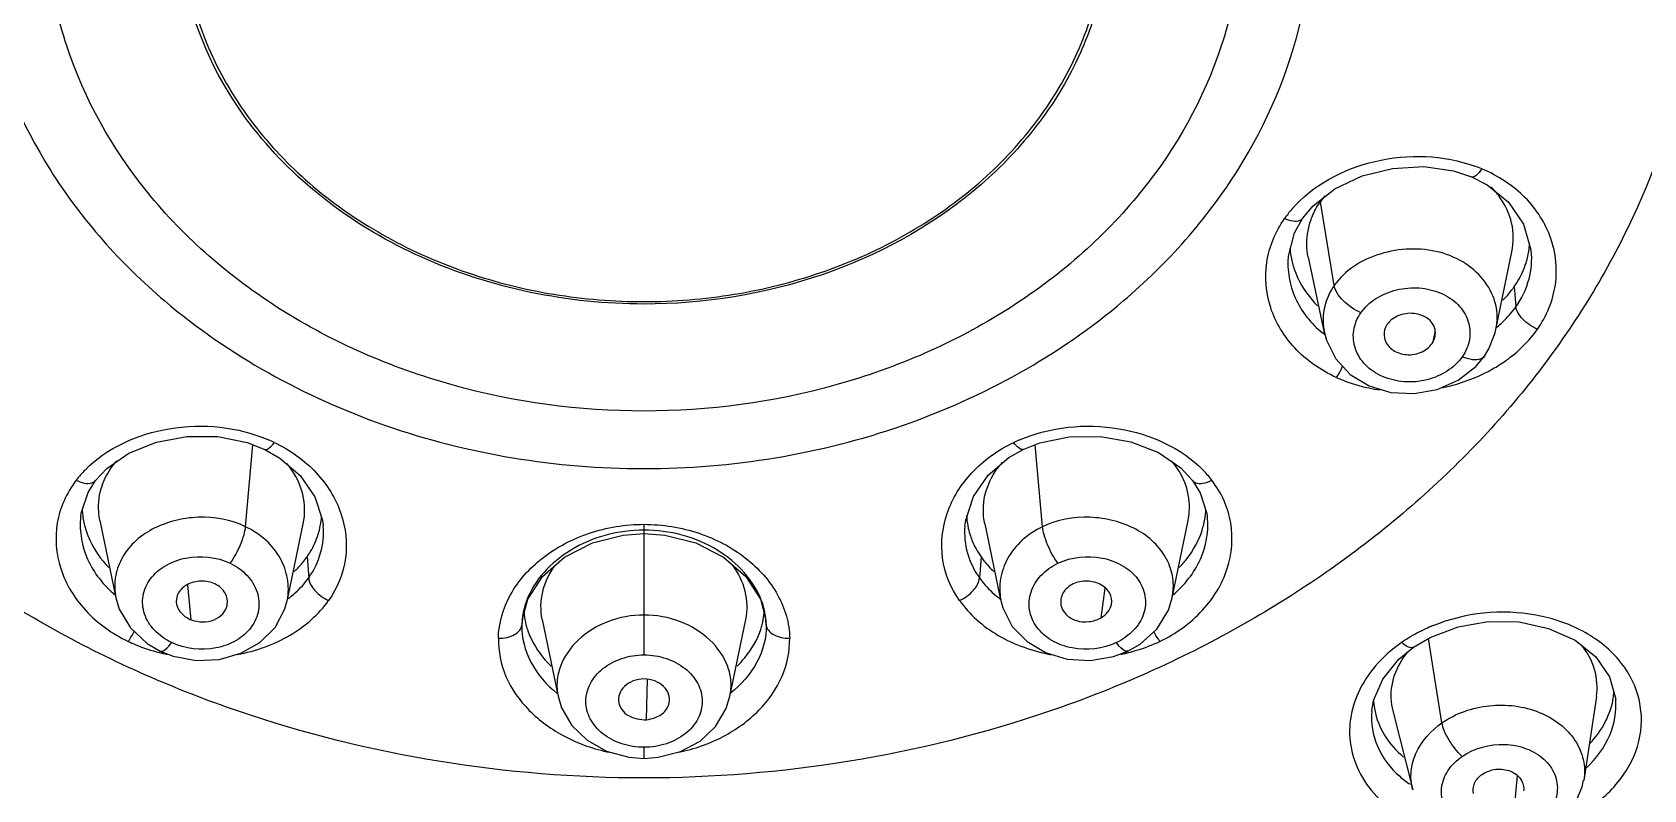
# Model space of a CAD drawing. Extents: x 0 to 1693, y 0 to 1240.
# Drawn here: x 918.06 to 945.77, y 628.72 to 641.74 of the extents above; entities that cross this region are included whole.
import ezdxf

# ---------------------------------------------------------------- set-up
doc = ezdxf.new("R2010")
doc.units = 0
doc.header["$LTSCALE"] = 14
doc.header["$MEASUREMENT"] = 0
doc.layers.add('DEF_LAYER_ASSEM_MEMBER', color=7, linetype='CONTINUOUS')

msp = doc.modelspace()

# ---------------------------------------------------------------- linework, layer by layer
at = {"layer": 'DEF_LAYER_ASSEM_MEMBER', "color": 9, "linetype": 'Continuous'}
for p, q in [((940.448, 637.387), (940.21, 638.829)), ((943.546, 637.37), (943.573, 637.026)), ((921.727, 633.242), (921.854, 634.65)), ((935.432, 633.242), (935.305, 634.65)), ((928.579, 633.183), (928.579, 633.283)), ((928.579, 631.038), (928.579, 633.183)), ((922.784, 632.723), (922.812, 632.363)), ((934.375, 632.723), (934.347, 632.363)), ((926.488, 631.661), (926.478, 631.551)), ((930.671, 631.661), (930.681, 631.551)), ((942.302, 629.871), (942.072, 631.323)), ((928.579, 629.26), (928.579, 629.451)), ((943.557, 628.474), (943.601, 628.963))]:
    msp.add_line(p, q, dxfattribs=at)
at = {"layer": 'DEF_LAYER_ASSEM_MEMBER', "color": 7, "linetype": 'Continuous'}
for p, q in [((939.764, 638.293), (939.903, 638.542)), ((939.903, 638.542), (939.903, 638.542)), ((939.662, 637.894), (939.764, 638.293)), ((943.831, 638.002), (943.832, 637.991)), ((939.658, 637.894), (939.658, 637.892)), ((940.002, 637.874), (940.273, 636.577)), ((943.229, 636.633), (943.503, 637.967)), ((942.152, 636.421), (942.185, 636.588)), ((942.152, 636.42), (942.182, 636.51)), ((921.757, 634.688), (922.059, 634.57)), ((935.1, 634.57), (935.388, 634.683)), ((918.902, 633.472), (919.017, 633.832)), ((919.017, 633.832), (919.148, 634.039)), ((919.148, 634.039), (919.148, 634.039)), ((938.011, 634.039), (938.145, 633.825)), ((938.011, 634.039), (938.011, 634.039)), ((938.145, 633.825), (938.257, 633.469)), ((918.892, 633.425), (918.889, 633.393)), ((918.896, 633.425), (918.902, 633.472)), ((919.223, 633.346), (919.496, 632.019)), ((922.448, 631.985), (922.719, 633.291)), ((934.439, 633.291), (934.71, 631.986)), ((937.662, 632.018), (937.936, 633.346)), ((938.257, 633.469), (938.263, 633.425)), ((938.27, 633.393), (938.267, 633.425)), ((920.793, 631.639), (920.733, 632.245)), ((936.44, 631.675), (936.51, 632.188)), ((922.443, 631.975), (922.445, 631.986)), ((926.482, 631.634), (926.579, 631.999)), ((930.581, 631.996), (930.676, 631.634)), ((934.714, 631.986), (934.716, 631.975)), ((926.482, 631.634), (926.478, 631.551)), ((926.483, 631.638), (926.482, 631.634)), ((926.829, 631.644), (927.102, 630.325)), ((930.057, 630.325), (930.329, 631.644)), ((930.676, 631.634), (930.676, 631.638)), ((930.681, 631.551), (930.676, 631.634)), ((941.812, 631.171), (942.1, 631.339)), ((920.257, 631.104), (920.257, 631.104)), ((936.653, 631.009), (936.902, 631.104)), ((941.558, 630.963), (941.812, 631.171)), ((941.812, 631.171), (941.812, 631.171)), ((928.623, 629.925), (928.639, 630.616)), ((944.958, 630.321), (944.743, 628.881)), ((945.29, 630.279), (945.29, 630.282)), ((941.094, 630.076), (941.094, 630.075)), ((941.455, 630.074), (941.798, 628.72))]:
    msp.add_line(p, q, dxfattribs=at)
for points in [[(939.903, 638.542), (940.085, 638.758), (940.461, 639.051), (940.929, 639.272), (941.452, 639.402), (941.99, 639.432), (942.5, 639.359), (942.81, 639.257)], [(942.81, 639.257), (943.081, 639.119), (943.448, 638.82), (943.706, 638.443), (943.831, 638.002)], [(940.277, 636.599), (940.316, 636.451), (940.477, 636.13), (940.725, 635.861), (941.048, 635.663), (941.424, 635.551), (941.822, 635.53), (942.218, 635.601), (942.58, 635.76)], [(943.031, 636.173), (943.107, 636.298), (943.216, 636.576), (943.229, 636.634)], [(942.58, 635.76), (942.885, 635.998), (943.031, 636.173)], [(919.148, 634.039), (919.338, 634.243), (919.721, 634.508), (920.193, 634.697), (920.717, 634.794), (921.252, 634.79), (921.757, 634.688)], [(935.388, 634.683), (935.892, 634.789), (936.427, 634.795), (936.951, 634.701), (937.425, 634.515), (937.812, 634.252), (938.011, 634.039)], [(922.059, 634.57), (922.318, 634.423), (922.666, 634.123), (922.918, 633.755), (923.047, 633.352), (923.059, 633.25)], [(934.099, 633.249), (934.112, 633.355), (934.244, 633.76), (934.499, 634.13), (934.851, 634.429), (935.1, 634.57)], [(926.579, 631.999), (926.831, 632.386), (927.214, 632.718), (927.691, 632.963), (928.222, 633.099), (928.579, 633.125)], [(928.579, 633.125), (928.938, 633.099), (929.469, 632.963), (929.947, 632.717), (930.329, 632.384), (930.581, 631.996)], [(919.496, 632.02), (919.554, 631.827), (919.746, 631.501), (920.032, 631.235), (920.257, 631.104)], [(920.257, 631.104), (920.483, 631.017), (920.875, 630.944), (921.27, 630.96), (921.643, 631.066), (921.971, 631.252), (922.234, 631.512), (922.404, 631.833), (922.443, 631.975)], [(934.716, 631.975), (934.75, 631.845), (934.913, 631.528), (935.167, 631.268), (935.486, 631.078), (935.855, 630.966), (936.253, 630.941), (936.653, 631.009)], [(936.901, 631.104), (937.109, 631.224), (937.396, 631.483), (937.596, 631.807), (937.662, 632.018)], [(942.1, 631.339), (942.579, 631.519), (943.099, 631.612), (943.629, 631.605), (944.136, 631.494), (944.59, 631.291), (944.948, 631.006), (945.184, 630.662), (945.29, 630.279)], [(941.094, 630.076), (941.126, 630.257), (941.284, 630.623), (941.558, 630.963)], [(927.101, 630.326), (927.162, 630.126), (927.337, 629.823), (927.599, 629.57), (927.933, 629.385), (928.316, 629.28), (928.579, 629.26)], [(928.579, 629.26), (928.824, 629.278), (929.206, 629.378), (929.543, 629.558), (929.81, 629.81), (929.993, 630.117), (930.057, 630.328)], [(944.19, 628.032), (944.352, 628.163), (944.577, 628.444), (944.711, 628.768), (944.734, 628.882)]]:
    msp.add_lwpolyline(points, dxfattribs=at)
at = {"layer": 'DEF_LAYER_ASSEM_MEMBER', "color": 9, "linetype": 'Continuous'}
for centre, radius, start, end in [((941.977, 636.957), 2.638, 67.4809, 70.2846), ((941.355, 637.288), 2.161, 139.18, 144.6642), ((941.282, 636.798), 1.024, 182.3078, 191.1768), ((941.985, 638.2), 1.978, 309.32, 309.739), ((941.371, 637.963), 1.785, 231.0976, 231.6645), ((941.381, 637.976), 1.802, 231.6651, 232.5993), ((941.626, 638.379), 2.813, 245.9995, 262.0574), ((921.068, 632.27), 2.681, 64.5366, 66.8613), ((936.162, 632.09), 2.875, 113.0199, 115.1948), ((920.339, 632.87), 1.923, 135.5595, 142.4345), ((936.789, 632.841), 1.965, 37.6648, 44.3962), ((921.361, 633.463), 1.826, 306.8791, 308.146), ((935.798, 633.464), 1.826, 231.8173, 233.1119), ((943.248, 628.834), 2.921, 114.8935, 121.419), ((943.273, 628.783), 2.979, 112.2096, 114.9125), ((920.96, 633.964), 2.972, 256.1417, 257.3606), ((920.966, 633.989), 2.998, 257.3618, 258.7064), ((936.193, 633.989), 2.998, 281.2455, 282.7208), ((936.2, 633.961), 2.969, 282.7223, 283.8525), ((943.187, 628.935), 2.804, 121.4371, 124.2732)]:
    msp.add_arc(centre, radius, start, end, dxfattribs=at)
at = {"layer": 'DEF_LAYER_ASSEM_MEMBER', "color": 7, "linetype": 'Continuous'}
for centre, radius, start, end in [((941.345, 638.036), 1.384, 145.0592, 145.6389), ((941.369, 638.018), 1.414, 139.9676, 145.0177), ((942.097, 638.027), 1.488, 43.9073, 45.3321), ((942.143, 638.071), 1.425, 36.6442, 43.9482), ((941.085, 638.123), 1.4, 183.5362, 189.113), ((942.413, 638.199), 1.4, 342.441, 352.1777), ((942.429, 638.196), 1.383, 352.2015, 356.785), ((941.123, 638.13), 1.438, 189.1393, 197.9778), ((921.339, 633.407), 1.435, 36.9911, 40.0141), ((935.839, 633.397), 1.455, 139.3714, 144.4799), ((920.367, 633.57), 1.171, 159.7927, 161.207), ((936.768, 633.566), 1.193, 19.1225, 19.929), ((920.284, 633.608), 1.369, 182.6633, 187.3814), ((920.304, 633.61), 1.39, 187.3741, 188.663), ((920.347, 633.618), 1.434, 188.7112, 197.8993), ((921.696, 633.505), 1.339, 349.2976, 357.0067), ((935.461, 633.504), 1.337, 182.9166, 190.6819), ((936.809, 633.619), 1.436, 342.038, 351.294), ((936.852, 633.611), 1.393, 351.3416, 352.6344), ((936.871, 633.609), 1.374, 352.6277, 357.2992), ((921.701, 633.505), 1.334, 342.8631, 349.284), ((935.45, 633.502), 1.325, 190.6971, 197.1511), ((927.816, 631.501), 1.342, 159.8343, 163.0535), ((929.341, 631.5), 1.343, 16.9532, 20.1416), ((927.736, 631.871), 1.226, 182.6996, 183.5172), ((927.763, 631.873), 1.253, 183.5414, 190.4228), ((927.798, 631.879), 1.289, 190.4117, 194.2465), ((929.365, 631.877), 1.285, 345.7874, 349.4596), ((929.393, 631.872), 1.256, 349.4497, 356.5211), ((927.823, 631.885), 1.315, 194.2474, 198.1042), ((929.344, 631.882), 1.306, 341.8884, 345.786), ((942.844, 630.179), 1.456, 141.5, 148.3709), ((942.379, 630.329), 1.256, 182.3842, 189.7935), ((944.006, 630.498), 1.258, 350.6048, 355.2321), ((944.029, 630.496), 1.235, 355.2458, 355.7732), ((942.388, 630.33), 1.264, 189.7898, 190.7413)]:
    msp.add_arc(centre, radius, start, end, dxfattribs=at)
at = {"layer": 'DEF_LAYER_ASSEM_MEMBER', "color": 9, "linetype": 'Continuous'}
for points, start_tangent, end_tangent in [([(928.579, 679.564), (914.427, 677.363), (907.964, 674.683), (902.211, 671.061), (897.369, 666.623), (893.603, 661.521), (891.044, 655.932), (889.78, 650.048), (889.855, 644.073), (891.266, 638.212), (893.964, 632.667), (897.856, 627.631), (902.809, 623.277), (908.651, 619.754), (922.171, 615.658)], (-1, 0), (0.990632, -0.136562)), ([(934.987, 615.658), (948.508, 619.754), (954.35, 623.277), (959.302, 627.631), (963.195, 632.667), (965.893, 638.212), (967.304, 644.073), (967.378, 650.048), (966.115, 655.932), (963.556, 661.521), (959.79, 666.623), (954.947, 671.061), (949.195, 674.683), (942.731, 677.363), (928.579, 679.564)], (0.990632, 0.136562), (-1, 0)), ([(928.579, 679.155), (914.568, 676.977), (908.168, 674.324), (902.473, 670.739), (897.677, 666.346), (893.947, 661.296), (891.411, 655.763), (890.158, 649.938), (890.229, 644.022), (891.622, 638.219), (894.29, 632.729), (898.14, 627.741), (903.04, 623.427), (908.821, 619.936), (922.203, 615.873)], (-1, 0), (0.990541, -0.137215)), ([(934.916, 615.868), (948.308, 619.922), (954.094, 623.41), (959, 627.722), (962.856, 632.709), (965.53, 638.2), (966.928, 644.004), (967.003, 649.922), (965.752, 655.75), (963.218, 661.285), (959.489, 666.338), (954.693, 670.734), (948.997, 674.321), (942.595, 676.975), (928.579, 679.155)], (0.990658, 0.136371), (-1, 0)), ([(928.579, 628.923), (921.604, 630.07), (918.452, 631.462), (915.69, 633.335), (913.423, 635.618), (911.739, 638.222), (910.701, 641.048), (910.351, 643.986), (910.701, 646.925), (911.739, 649.751), (913.423, 652.355), (915.69, 654.637), (918.452, 656.511), (921.604, 657.903), (928.579, 659.049)], (-1, 0), (1, 0)), ([(946.807, 643.986), (946.457, 641.048), (945.42, 638.223), (943.736, 635.618), (941.469, 633.336), (938.707, 631.462), (935.555, 630.07), (928.579, 628.923)], (0, -1), (-1, 0)), ([(939.72, 638.7), (941.151, 639.522), (942.867, 639.441)], (0.653502, 0.756925), (0.941334, -0.337475)), ([(942.987, 639.394), (942.889, 639.281), (942.81, 639.257)], (-0.553191, -0.833054), (-0.923574, 0.383421)), ([(943.943, 636.636), (944.252, 637.403), (944.174, 638.196), (943.734, 638.897), (942.987, 639.394)], (0.573685, 0.819076), (-0.919567, 0.392933)), ([(940.482, 635.809), (939.77, 636.315), (939.356, 637.008), (939.289, 637.786), (939.593, 638.538)], (-0.909227, 0.416301), (0.572087, 0.820193)), ([(939.903, 638.542), (939.856, 638.505), (939.741, 638.494), (939.593, 638.538)], (-0.571382, -0.820684), (-0.914055, 0.40559)), ([(943.229, 636.634), (943.227, 637.055), (943.045, 637.446), (942.711, 637.761), (942.261, 637.959), (941.749, 638.015), (941.238, 637.93), (940.785, 637.715), (940.448, 637.387)], (0.200427, 0.979709), (-0.572757, -0.819725)), ([(943.832, 637.991), (943.793, 637.496), (943.573, 637.026)], (0.097942, -0.995192), (-0.572722, -0.81975)), ([(939.658, 637.892), (939.779, 637.176), (940.249, 636.573)], (-0.093046, -0.995662), (0.778214, -0.627999)), ([(940.448, 637.387), (940.299, 637.081), (940.258, 636.756)], (-0.572705, -0.819762), (0.039683, -0.999212)), ([(940.907, 636.92), (940.602, 637.13), (940.495, 637.267), (940.448, 637.387)], (-0.917482, 0.397778), (-0.162985, 0.986629)), ([(940.907, 636.92), (941.167, 637.165), (941.52, 637.313), (941.911, 637.346), (942.281, 637.257), (942.576, 637.06), (942.749, 636.783), (942.775, 636.468), (942.65, 636.164)], (0.572727, 0.819746), (-0.572707, -0.81976)), ([(942.65, 636.164), (942.391, 635.918), (942.04, 635.767), (941.65, 635.735), (941.28, 635.825), (940.987, 636.024), (940.814, 636.302), (940.784, 636.616), (940.907, 636.92)], (-0.572708, -0.81976), (0.572728, 0.819746)), ([(943.25, 636.678), (943.341, 636.759), (943.573, 637.026)], (0.768961, 0.639295), (0.57269, 0.819772)), ([(943.943, 636.636), (943.689, 636.813), (943.607, 636.923), (943.573, 637.026)], (-0.918535, 0.395339), (-0.077378, 0.997002)), ([(943.173, 635.954), (943.4, 636.097), (943.943, 636.636)], (0.87066, 0.491885), (0.571879, 0.820338)), ([(943.031, 636.173), (942.972, 636.127), (942.826, 636.113), (942.65, 636.164)], (-0.572728, -0.819745), (-0.917493, 0.397753)), ([(940.594, 636.005), (940.569, 635.952), (940.482, 635.809)], (-0.402432, -0.91545), (-0.591977, -0.805955)), ([(942.31, 635.632), (942.538, 635.689), (943.173, 635.954)], (0.978707, 0.205261), (0.87066, 0.491885)), ([(918.966, 634.216), (920.415, 634.926), (922.122, 634.736)], (0.699479, 0.714653), (0.919517, -0.393049)), ([(935.038, 634.736), (936.744, 634.926), (938.193, 634.216)], (0.920357, 0.391079), (0.6991, -0.715023)), ([(922.059, 634.57), (922.127, 634.59), (922.221, 634.691)], (0.903144, -0.429338), (0.588645, 0.808391)), ([(922.221, 634.691), (922.943, 634.167), (923.367, 633.468), (923.444, 632.7), (923.154, 631.972)], (0.902307, -0.431095), (-0.574124, -0.818768)), ([(934.005, 631.972), (933.715, 632.7), (933.792, 633.468), (934.216, 634.167), (934.938, 634.691)], (-0.577534, 0.816367), (0.90265, 0.430375)), ([(935.1, 634.57), (935.031, 634.59), (934.938, 634.691)], (-0.903175, -0.429273), (-0.588579, 0.80844)), ([(918.815, 634.042), (918.605, 633.688), (918.489, 633.307), (918.549, 632.523), (918.973, 631.806), (919.709, 631.27)], (-0.598476, -0.801141), (0.902903, -0.429845)), ([(918.815, 634.042), (918.919, 634.001), (919.057, 633.989), (919.148, 634.039)], (0.893024, -0.450008), (0.607189, 0.794557)), ([(937.45, 631.27), (938.185, 631.806), (938.609, 632.523), (938.669, 633.307), (938.554, 633.689), (938.344, 634.042)], (0.902288, 0.431134), (-0.600683, 0.799487)), ([(938.011, 634.039), (938.065, 633.999), (938.19, 633.99), (938.344, 634.042)], (0.607241, -0.794518), (0.893024, 0.450008)), ([(918.889, 633.393), (919.01, 632.685), (919.484, 632.069)], (-0.092937, -0.995672), (0.767447, -0.641112)), ([(921.727, 633.242), (920.914, 633.404), (920.5, 633.343), (920.122, 633.197), (919.81, 632.973), (919.593, 632.685), (919.486, 632.359), (919.496, 632.02)], (-0.902557, 0.430571), (0.202275, -0.979329)), ([(926.074, 631.325), (926.283, 632.071), (926.831, 632.701), (927.633, 633.129), (928.579, 633.283)], (0.019896, 0.999802), (1, -0.000237)), ([(928.579, 633.283), (929.526, 633.129), (930.327, 632.701), (930.875, 632.071), (931.027, 631.706), (931.084, 631.325)], (0.999988, -0.004981), (0.026368, -0.999652)), ([(937.662, 632.019), (937.672, 632.358), (937.566, 632.685), (937.349, 632.973), (937.037, 633.197), (936.659, 633.343), (936.245, 633.404), (935.432, 633.242)], (0.201354, 0.979519), (-0.902561, -0.430561)), ([(937.674, 632.069), (938.148, 632.685), (938.27, 633.393)], (0.767097, 0.641532), (-0.092961, 0.99567)), ([(921.462, 632.614), (921.638, 632.931), (921.7, 633.105), (921.727, 633.242)], (0.593558, 0.804791), (0.089808, 0.995959)), ([(922.445, 631.986), (922.447, 632.349), (922.322, 632.7), (922.077, 633.008), (921.727, 633.242)], (0.186488, 0.982457), (-0.902521, 0.430645)), ([(922.812, 632.363), (923.018, 632.791), (923.064, 633.25)], (0.579903, 0.814686), (-0.072189, 0.997391)), ([(934.095, 633.25), (934.141, 632.79), (934.347, 632.363)], (-0.072162, -0.997393), (0.579907, -0.814683)), ([(935.432, 633.242), (935.082, 633.008), (934.836, 632.7), (934.711, 632.35), (934.714, 631.986)], (-0.902526, -0.430635), (0.186089, -0.982533)), ([(935.697, 632.614), (935.52, 632.931), (935.459, 633.105), (935.432, 633.242)], (-0.593558, 0.804791), (-0.089808, 0.995959)), ([(920.456, 631.25), (920.161, 631.461), (919.989, 631.743), (919.964, 632.053), (920.091, 632.344), (920.349, 632.572), (920.7, 632.703), (921.462, 632.614)], (-0.90255, 0.430585), (0.902541, -0.430603)), ([(935.697, 632.614), (936.459, 632.703), (936.809, 632.572), (937.068, 632.344), (937.194, 632.053), (937.17, 631.743), (936.997, 631.461), (936.703, 631.25)], (0.902541, 0.430603), (-0.902533, -0.430621)), ([(921.462, 632.614), (921.754, 632.402), (921.924, 632.119), (921.949, 631.809), (921.824, 631.517), (921.567, 631.288), (921.217, 631.157), (920.456, 631.25)], (0.902541, -0.430603), (-0.90255, 0.430585)), ([(936.703, 631.25), (935.942, 631.157), (935.591, 631.288), (935.334, 631.517), (935.21, 631.809), (935.235, 632.119), (935.404, 632.402), (935.697, 632.614)], (-0.902533, -0.430621), (0.902541, 0.430603)), ([(922.489, 632.027), (922.58, 632.104), (922.812, 632.363)], (0.786413, 0.6177), (0.579897, 0.81469)), ([(922.812, 632.363), (922.914, 632.149), (923.154, 631.972)], (0.025777, -0.999668), (0.911627, -0.411018)), ([(934.005, 631.972), (934.245, 632.149), (934.347, 632.363)], (0.911627, 0.411018), (0.025777, 0.999668)), ([(934.347, 632.363), (934.416, 632.273), (934.669, 632.028)], (0.57991, -0.81468), (0.786017, -0.618205)), ([(921.585, 631.045), (922.493, 631.378), (922.863, 631.647), (923.154, 631.972)], (0.982581, 0.185833), (0.582848, 0.812581)), ([(934.005, 631.972), (934.298, 631.645), (934.671, 631.374), (935.587, 631.042)], (0.585088, -0.81097), (0.983398, -0.181462)), ([(928.579, 631.724), (927.954, 631.608), (927.447, 631.292), (927.141, 630.839), (927.085, 630.584), (927.101, 630.326)], (-1, -0.000037), (0.201135, -0.979564)), ([(930.057, 630.328), (930.074, 630.586), (930.018, 630.841), (929.711, 631.293), (929.204, 631.609), (928.579, 631.724)], (0.201038, 0.979583), (-1, 0.000048)), ([(944.844, 628.405), (945.418, 628.97), (945.707, 629.643), (945.675, 630.335), (945.335, 630.962), (944.722, 631.445), (943.917, 631.722), (942.147, 631.54)], (0.822484, 0.568788), (-0.925801, -0.37801)), ([(919.709, 631.27), (919.735, 631.308), (919.812, 631.44)], (0.595072, 0.803672), (0.449349, 0.893357)), ([(926.074, 631.325), (926.224, 631.34), (926.352, 631.387), (926.441, 631.461), (926.478, 631.551)], (0.999789, -0.020565), (0.087267, 0.996185)), ([(926.478, 631.551), (926.632, 630.916), (927.088, 630.375)], (-0.022351, -0.99975), (0.780338, -0.625358)), ([(930.681, 631.551), (930.522, 630.916), (930.063, 630.377)], (0.022318, -0.999751), (-0.781668, -0.623695)), ([(930.681, 631.551), (930.718, 631.461), (930.807, 631.387), (930.935, 631.34), (931.084, 631.325)], (0.087267, -0.996185), (0.999789, 0.020566)), ([(937.45, 631.27), (937.424, 631.308), (937.347, 631.439)], (-0.595118, 0.803638), (-0.450118, 0.892969)), ([(919.709, 631.27), (919.838, 631.213), (920.248, 631.078)], (0.902794, -0.430072), (0.970889, -0.239528)), ([(920.257, 631.104), (920.344, 631.13), (920.456, 631.25)], (0.902663, -0.430349), (0.593541, 0.804804)), ([(926.074, 631.325), (926.205, 630.669), (926.605, 630.085), (927.221, 629.634), (927.989, 629.364)], (-0.009401, -0.999956), (0.980631, -0.195863)), ([(929.178, 629.366), (929.943, 629.637), (930.556, 630.088), (930.954, 630.671), (931.084, 631.325)], (0.980039, 0.198806), (-0.011536, 0.999933)), ([(936.901, 631.104), (936.815, 631.13), (936.703, 631.25)], (-0.902729, -0.430209), (-0.593582, 0.804773)), ([(936.91, 631.078), (937.05, 631.117), (937.45, 631.27)], (0.970914, 0.239429), (0.90218, 0.431361)), ([(941.608, 631.252), (941.161, 630.851), (940.858, 630.378), (940.72, 629.867), (940.759, 629.355), (940.967, 628.876), (941.331, 628.465), (941.827, 628.15), (942.419, 627.95)], (-0.818796, -0.574084), (0.976907, -0.213663)), ([(941.812, 631.171), (941.725, 631.173), (941.608, 631.252)], (-0.822278, -0.569086), (-0.742486, 0.669861)), ([(928.579, 629.451), (928.195, 629.512), (927.87, 629.684), (927.654, 629.94), (927.579, 630.243), (927.656, 630.545), (927.873, 630.802), (928.196, 630.976), (928.579, 631.038)], (-1, -0.000018), (1, 0)), ([(928.579, 631.038), (928.963, 630.976), (929.286, 630.802), (929.503, 630.545), (929.58, 630.243), (929.505, 629.94), (929.289, 629.684), (928.963, 629.512), (928.579, 629.451)], (1, 0), (-1, -0.000018)), ([(944.789, 629.099), (945.187, 629.659), (945.29, 630.279)], (0.727017, 0.686619), (-0.092492, 0.995713)), ([(941.094, 630.075), (941.193, 629.468), (941.575, 628.951)], (-0.091718, -0.995785), (0.756511, -0.653981)), ([(942.302, 629.871), (943.115, 630.165), (943.976, 630.05), (944.331, 629.847), (944.589, 629.568), (944.73, 629.238), (944.744, 628.885)], (0.821697, 0.569925), (-0.148614, -0.988895)), ([(941.797, 628.722), (941.772, 629.035), (941.854, 629.345), (942.302, 629.871)], (-0.245444, 0.969411), (0.821856, 0.569696)), ([(942.649, 629.294), (942.423, 629.575), (942.341, 629.737), (942.302, 629.871)], (-0.742142, 0.670242), (-0.156759, 0.987637)), ([(942.649, 629.294), (943.379, 629.5), (943.752, 629.426), (944.054, 629.244), (944.24, 628.982), (944.283, 628.68), (944.178, 628.381), (943.935, 628.133)], (0.821783, 0.5698), (-0.821772, -0.569817)), ([(943.935, 628.133), (943.204, 627.932), (942.831, 628.006), (942.527, 628.186), (942.339, 628.447), (942.296, 628.749), (942.405, 629.047), (942.649, 629.294)], (-0.821772, -0.569817), (0.821783, 0.5698)), ([(941.575, 628.951), (941.758, 628.814)], (0.756511, -0.653981), (0.838893, -0.544297))]:
    msp.add_spline(points, degree=3, dxfattribs=dict(at, start_tangent=start_tangent, end_tangent=end_tangent))
at = {"layer": 'DEF_LAYER_ASSEM_MEMBER', "color": 7, "linetype": 'Continuous'}
for points, start_tangent, end_tangent in [([(928.579, 653.268), (925.257, 652.863), (922.218, 651.682), (919.72, 649.827), (917.977, 647.455), (917.137, 644.768), (917.272, 641.995), (918.37, 639.372), (920.337, 637.123)], (-1, 0), (0.76261, -0.646859)), ([(936.821, 637.123), (938.789, 639.372), (939.887, 641.995), (940.021, 644.768), (939.182, 647.455), (937.439, 649.827), (934.941, 651.682), (931.902, 652.863), (928.579, 653.268)], (0.76261, 0.646859), (-1, 0)), ([(928.579, 635.23), (925.28, 635.679), (923.74, 636.229), (922.329, 636.979), (920.039, 638.993), (918.652, 641.508), (918.347, 642.871), (918.315, 644.257), (918.555, 645.629), (919.062, 646.951), (920.817, 649.304), (923.391, 651.067)], (-1, 0), (0.900579, 0.434692)), ([(933.767, 651.067), (936.342, 649.304), (938.096, 646.951), (938.604, 645.629), (938.844, 644.257), (938.812, 642.871), (938.507, 641.508), (937.12, 638.993), (934.83, 636.979), (933.419, 636.229), (931.879, 635.679), (928.579, 635.23)], (0.90058, -0.43469), (-1, 0)), ([(921.865, 640.087), (920.907, 641.807), (920.579, 643.681)], (-0.61697, 0.786987), (-0.000057, 1)), ([(920.629, 643.681), (920.782, 642.4), (921.234, 641.167), (921.969, 640.031), (922.958, 639.036), (924.163, 638.219), (925.537, 637.612), (927.028, 637.238), (928.579, 637.112), (930.13, 637.238), (931.622, 637.612), (932.996, 638.219), (934.201, 639.036), (935.19, 640.031), (935.924, 641.167), (936.377, 642.4), (936.529, 643.681)], (0.000001, -1), (-0.000001, 1)), ([(936.579, 643.681), (936.426, 642.392), (935.97, 641.151), (935.231, 640.009), (934.236, 639.007), (931.641, 637.574), (928.579, 637.07)], (-0.000001, -1), (-1, 0)), ([(928.579, 637.07), (924.758, 637.873), (923.144, 638.83), (921.865, 640.087)], (-1, 0), (-0.61697, 0.786987)), ([(940.037, 638.483), (940.068, 638.569), (940.202, 638.817)], (0.308946, 0.95108), (0.564404, 0.825498)), ([(943.504, 637.967), (943.5, 638.463), (943.286, 638.921)], (0.201302, 0.979529), (-0.596143, 0.802878)), ([(940.002, 637.874), (939.998, 638.331), (940.037, 638.483)], (-0.204232, 0.978922), (0.308946, 0.95108)), ([(943.546, 637.37), (943.609, 637.467), (943.748, 637.776)], (0.572705, 0.819761), (0.301571, 0.953444)), ([(939.755, 637.686), (939.824, 637.512), (940.162, 637.042)], (0.308323, -0.951282), (0.717217, -0.69685)), ([(943.347, 637.134), (943.546, 637.37)], (0.710111, 0.70409), (0.572705, 0.819761)), ([(920.337, 637.123), (924.117, 634.989), (928.579, 634.242)], (0.762637, -0.646827), (1, 0)), ([(928.579, 634.242), (933.042, 634.989), (936.821, 637.123)], (1, 0), (0.762637, 0.646827)), ([(942.188, 636.574), (942.165, 636.688), (942.096, 636.786), (941.858, 636.902), (941.577, 636.878), (941.361, 636.723)], (0.001765, 0.999998), (-0.572727, -0.819746)), ([(941.361, 636.723), (941.33, 636.667), (941.312, 636.488)], (-0.572727, -0.819746), (0.205278, -0.978704)), ([(941.312, 636.488), (941.44, 636.293), (941.688, 636.201), (941.961, 636.25), (942.152, 636.42)], (0.205278, -0.978704), (0.557788, 0.829984)), ([(942.181, 636.51), (942.188, 636.574)], (0.199977, 0.979801), (0.001765, 0.999998)), ([(919.269, 633.974), (919.314, 634.08), (919.511, 634.376)], (0.345398, 0.938456), (0.659969, 0.751293)), ([(922.719, 633.291), (922.712, 633.795), (922.485, 634.27)], (0.203509, 0.979073), (-0.601529, 0.798851)), ([(934.438, 633.291), (934.443, 633.78), (934.654, 634.243)], (-0.203887, 0.978994), (0.580627, 0.81417)), ([(937.889, 633.973), (937.845, 634.079), (937.649, 634.374)], (-0.340852, 0.940117), (-0.661345, 0.750082)), ([(919.223, 633.346), (919.201, 633.497), (919.259, 633.947)], (-0.205374, 0.978684), (0.322129, 0.946696)), ([(937.936, 633.346), (937.957, 633.5), (937.895, 633.957)], (0.201722, 0.979443), (-0.327585, 0.944822)), ([(918.983, 633.177), (919.049, 633.008), (919.373, 632.542)], (0.306778, -0.951781), (0.699033, -0.715089)), ([(922.784, 632.723), (922.844, 632.816), (922.975, 633.112)], (0.575051, 0.818118), (0.294681, 0.955596)), ([(928.579, 633.183), (927.314, 632.834), (926.557, 631.964)], (-1, 0.000083), (-0.34466, -0.938728)), ([(930.602, 631.963), (929.846, 632.834), (928.579, 633.183)], (-0.344263, 0.938873), (-1, -0.000022)), ([(934.183, 633.111), (934.219, 633.01), (934.375, 632.723)], (0.294959, -0.95551), (0.575044, -0.818123)), ([(937.785, 632.542), (937.913, 632.688), (938.175, 633.176)], (0.699206, 0.71492), (0.307837, 0.951439)), ([(922.561, 632.47), (922.623, 632.53), (922.784, 632.723)], (0.735468, 0.677559), (0.575041, 0.818125)), ([(934.375, 632.723), (934.424, 632.657), (934.597, 632.471)], (0.575061, -0.818111), (0.735517, -0.677506)), ([(926.829, 631.644), (926.837, 632.125), (927.049, 632.575)], (-0.197511, 0.980301), (0.59267, 0.805446)), ([(930.329, 631.644), (930.319, 632.132), (930.099, 632.588)], (0.202179, 0.979349), (-0.59945, 0.800412)), ([(921.2, 632.259), (920.959, 632.306), (920.726, 632.246), (920.57, 632.098), (920.541, 631.904)], (-0.902541, 0.430603), (0.201577, -0.979473)), ([(921.409, 631.89), (921.375, 632.099), (921.2, 632.259)], (0.201669, 0.979454), (-0.902541, 0.430603)), ([(935.959, 632.259), (935.784, 632.099), (935.75, 631.891)], (-0.902541, -0.430603), (0.201599, -0.979468)), ([(936.618, 631.907), (936.588, 632.1), (936.431, 632.247), (936.199, 632.307), (935.959, 632.259)], (0.210263, 0.977645), (-0.902541, -0.430603)), ([(920.541, 631.904), (920.628, 631.749), (920.793, 631.639)], (0.201577, -0.979473), (0.908749, -0.417344)), ([(920.793, 631.639), (920.99, 631.606), (921.184, 631.642), (921.333, 631.745), (921.409, 631.89)], (0.956008, -0.293341), (0.201669, 0.979454)), ([(926.533, 631.892), (926.483, 631.638)], (-0.291388, -0.956605), (-0.093517, -0.995618)), ([(930.676, 631.638), (930.626, 631.892)], (-0.093506, 0.995619), (-0.2915, 0.956571)), ([(935.75, 631.891), (935.838, 631.732), (935.917, 631.671), (936.014, 631.628), (936.232, 631.61), (936.44, 631.675)], (0.201599, -0.979468), (0.896104, 0.443845)), ([(936.44, 631.675), (936.556, 631.778), (936.618, 631.907)], (0.824538, 0.565806), (0.210263, 0.977645)), ([(926.573, 631.477), (926.642, 631.307), (926.98, 630.845)], (0.310649, -0.950525), (0.717552, -0.696505)), ([(930.179, 630.845), (930.312, 630.989), (930.586, 631.476)], (0.717439, 0.696621), (0.31079, 0.950479)), ([(944.958, 630.321), (944.925, 630.787), (944.696, 631.21)], (0.148496, 0.988913), (-0.641802, 0.766871)), ([(941.604, 630.943), (941.438, 630.513), (941.455, 630.074)], (-0.523671, -0.85192), (0.245438, -0.969412)), ([(928.579, 630.625), (928.394, 630.59), (928.245, 630.497), (928.157, 630.364), (928.145, 630.215)], (-1, 0), (0.203102, -0.979158)), ([(929.013, 630.215), (929.002, 630.364), (928.914, 630.497), (928.764, 630.59), (928.579, 630.625)], (0.199252, 0.979948), (-1, 0)), ([(944.846, 629.514), (945.111, 629.887), (945.248, 630.293)], (0.682707, 0.730692), (0.163037, 0.98662)), ([(928.145, 630.215), (928.201, 630.093), (928.31, 629.996), (928.623, 629.924)], (0.203102, -0.979158), (0.99991, 0.013432)), ([(928.623, 629.924), (928.881, 630.018), (928.968, 630.107), (929.013, 630.215)], (0.990359, 0.138527), (0.199252, 0.979948)), ([(941.145, 630.094), (941.315, 629.657), (941.642, 629.283)], (0.186373, -0.982479), (0.770354, -0.637617)), ([(942.845, 628.653), (942.862, 628.832), (942.992, 628.984)], (-0.245432, 0.969414), (0.821783, 0.569801)), ([(942.992, 628.984), (943.23, 629.071), (943.481, 629.038), (943.659, 628.899), (943.705, 628.699)], (0.821783, 0.569801), (-0.148045, -0.988981))]:
    msp.add_spline(points, degree=3, dxfattribs=dict(at, start_tangent=start_tangent, end_tangent=end_tangent))

doc.saveas('drawing.dxf')
